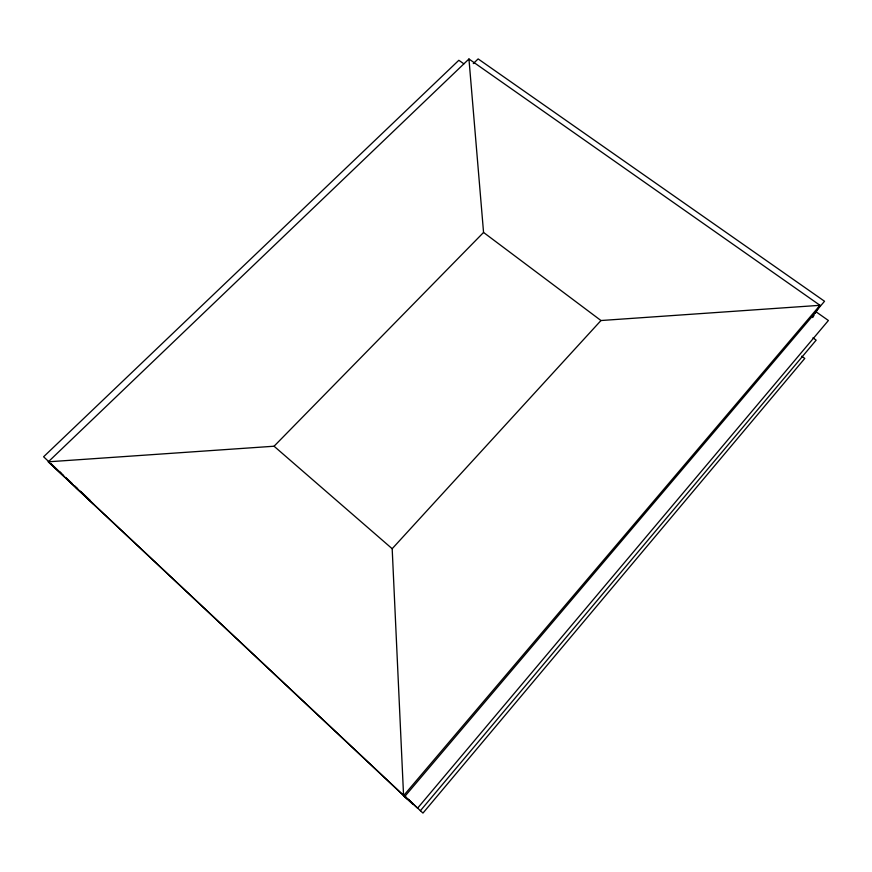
<?xml version="1.0" encoding="UTF-8"?>
<svg xmlns="http://www.w3.org/2000/svg" width="872" height="872" viewBox="0 0 872 872"><rect width="100%" height="100%" fill="white"/><g stroke="black" fill="none" stroke-linecap="round" stroke-linejoin="round"><path stroke-width="1.31" d="M812.704 317.539L814.056 315.261M815.331 313.212L820.007 305.309L468.951 59.002L48.32 461.811L407.627 799.352M420.38 810.731L816.17 340.145L812.944 337.846M76.202 487.862L413.001 804.267L403.573 795.678L820.007 305.309L600.972 320.525L483.557 232.453L468.951 59.002M816.835 310.323L824.531 301.265L478.139 58.915L473.278 63.58M404.924 796.278L816.083 311.827L828.4 320.504L417.579 808.17L404.924 796.278L406.45 797.673M403.573 795.678L392.182 548.717L600.972 320.525M64.55 476.973L48.32 461.811L274.059 446.224L483.557 232.453M463.86 63.82L458.836 60.288L43.6 456.775L49.061 461.909M801.673 356.19L804.78 358.436L422.964 813.086L408.227 799.319L409.633 800.605M274.059 446.224L392.182 548.717M411.279 802.12L412.576 803.308M60.909 473.016L50.892 463.621M72.365 483.731L65.585 477.376M90.503 500.692L80.431 491.263M65.487 477.845L93.631 504.147M59.765 471.905L63.645 475.545M74.785 485.955L77.608 488.614"/></g></svg>
